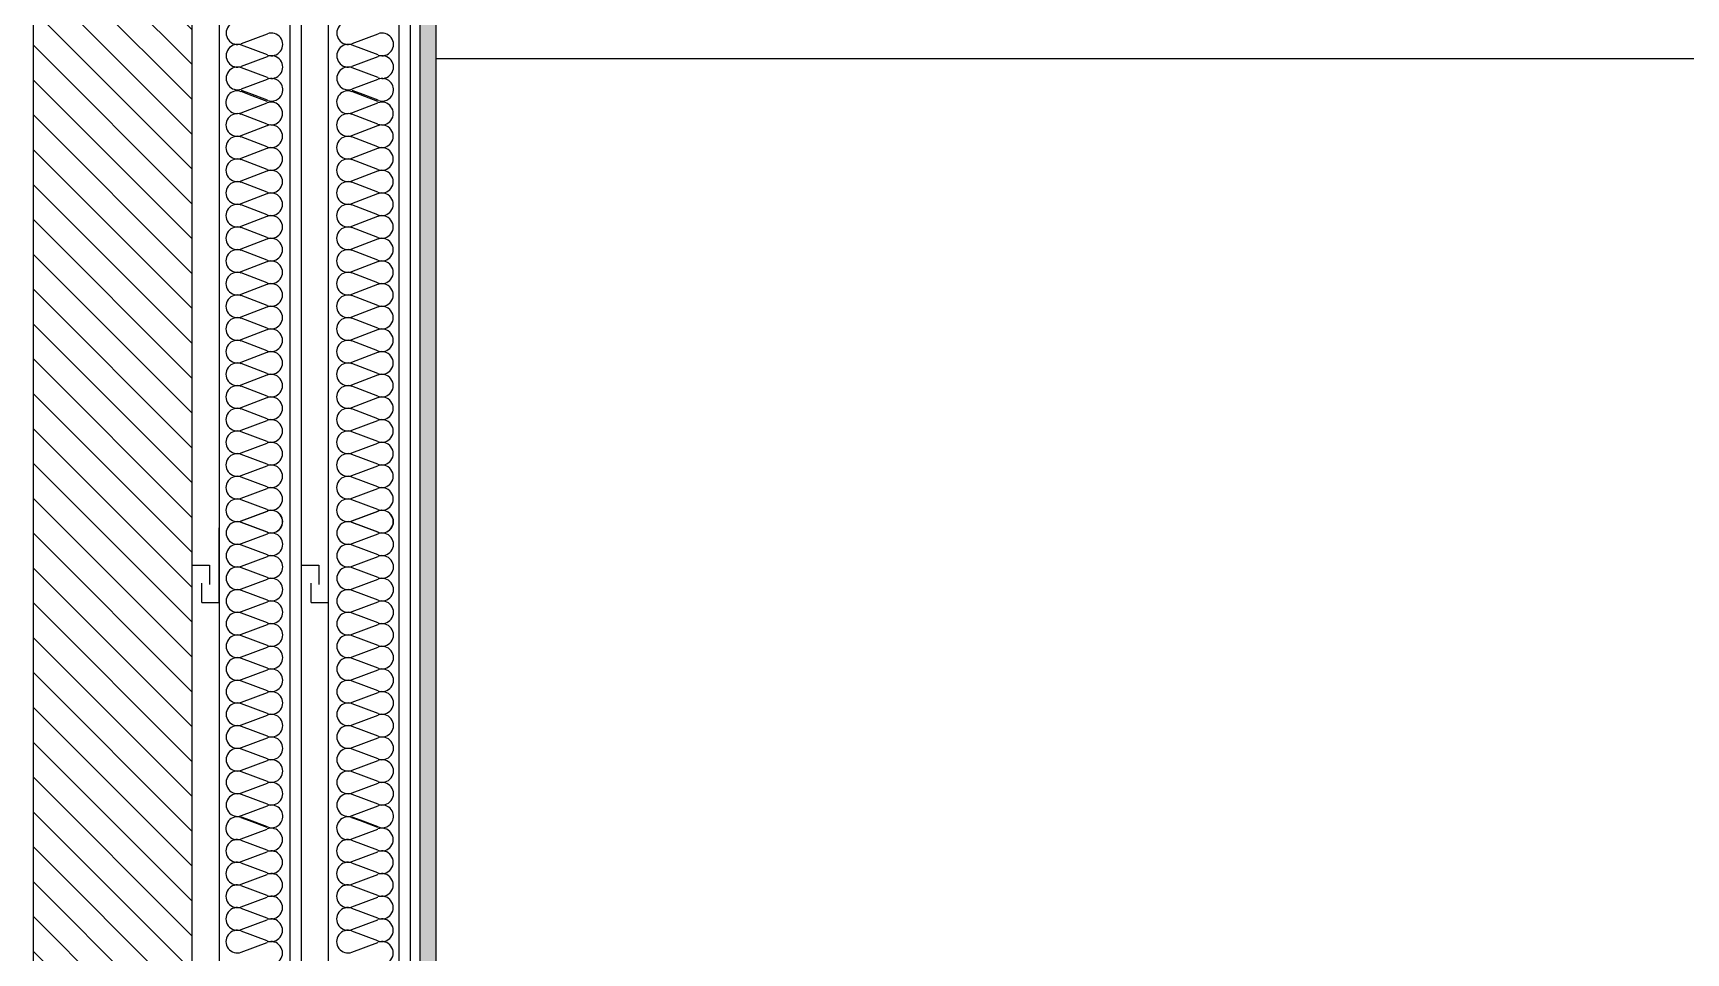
# Model space of a CAD drawing. Header units: millimetres. Extents: x 10 to 76.1, y 10 to 63.5.
# Drawn here: x 10 to 12.131, y 11.205 to 12.39 of the extents above; entities that cross this region are included whole.
import ezdxf

# ---------------------------------------------------------------- set-up
doc = ezdxf.new("R2010")
doc.units = ezdxf.units.MM
for name, color, linetype in [('durlok', 3, 'Continuous'), ('lana de vidrio', 2, 'Continuous'), ('Relleno', 9, 'Continuous')]:
    doc.layers.add(name, color=color, linetype=linetype)

msp = doc.modelspace()

# ---------------------------------------------------------------- hatches: boundary and pattern name
at = {"linetype": 'Continuous', "extrusion": (0, 0, -1)}
h = msp.add_hatch(dxfattribs=at)
h.set_pattern_fill('ANSI31', color=8, scale=0.01, style=0)
h.set_pattern_definition([(45, (-5, -61.920988), (-0.02245064, 0.02245064), [])])
h.paths.add_polyline_path([(-10, 10.1), (-10, 13.26), (-10.205, 13.26), (-10.205, 10.1)])
h.paths.add_polyline_path([(-19.68, 13.26), (-19.68, 10.1), (-19.475, 10.1), (-19.475, 13.26)])
at = {"layer": 'Relleno'}
h = msp.add_hatch(dxfattribs=at)
h.set_pattern_fill('DOTS', color=256, scale=0.005, angle=90)
h.paths.add_polyline_path([(10.5192, 10.155), (10.4992, 10.155), (10.4992, 12.715), (10.5192, 12.715)])

# ---------------------------------------------------------------- linework, layer by layer
at = {"linetype": 'Continuous', "extrusion": (0, 1, 0)}
for p, q in [((10, 13.26), (10, 10.1)), ((10.205, 10.1), (10.205, 13.26))]:
    msp.add_line(p, q, dxfattribs=at)
at = {"linetype": 'Continuous', "extrusion": (-3.06946e-32, 4.74621e-31, -1)}
msp.add_line((10.205, 10.1), (10.205, 13.26), dxfattribs=at)
msp.add_line((12.6475, 12.3566), (10.5192, 12.3566))
at = {"color": 3}
for p, q in [((10.24, 11.6564), (10.24, 11.7524)), ((10.3809, 11.6564), (10.3809, 11.7524)), ((10.205, 11.6084), (10.205, 11.7044)), ((10.205, 11.7044), (10.2275, 11.7044)), ((10.2275, 11.7044), (10.2275, 11.6794)), ((10.3459, 11.6084), (10.3459, 11.7044)), ((10.3459, 11.7044), (10.3684, 11.7044)), ((10.3684, 11.7044), (10.3684, 11.6794)), ((10.2175, 11.6564), (10.2175, 11.6814)), ((10.3584, 11.6564), (10.3584, 11.6814)), ((10.2175, 11.6564), (10.24, 11.6564)), ((10.3584, 11.6564), (10.3809, 11.6564))]:
    msp.add_line(p, q, dxfattribs=at)
at = {"color": 1}
msp.add_lwpolyline([(10.5192, 10.155), (10.4992, 10.155), (10.4992, 12.715), (10.5192, 12.715)], close=True, dxfattribs=at)
at = {"layer": 'durlok', "linetype": 'Continuous', "extrusion": (0, 1, 0)}
for p, q in [((10.24, 13.255), (10.24, 10.1057)), ((10.3309, 13.255), (10.3309, 10.1057)), ((10.3459, 10.105), (10.3459, 13.255)), ((10.3809, 10.1057), (10.3809, 13.255)), ((10.4717, 13.255), (10.4717, 10.1058)), ((10.4993, 10.105), (10.4992, 13.255))]:
    msp.add_line(p, q, dxfattribs=at)
at = {"layer": 'durlok'}
for p, q in [((10.3459, 10.105), (10.3459, 13.255)), ((10.4867, 10.105), (10.4867, 13.255))]:
    msp.add_line(p, q, dxfattribs=at)
at = {"layer": 'lana de vidrio', "color": 2}
for p, q in [((10.2687, 12.3763), (10.3021, 12.389)), ((10.4114, 12.3763), (10.4449, 12.389)), ((10.3021, 12.3617), (10.2687, 12.3744)), ((10.4449, 12.3617), (10.4114, 12.3744)), ((10.2687, 12.3471), (10.3021, 12.3598)), ((10.3021, 12.3325), (10.2687, 12.3452)), ((10.4114, 12.3471), (10.4449, 12.3598)), ((10.4449, 12.3325), (10.4114, 12.3452)), ((10.2687, 12.3179), (10.3021, 12.3306)), ((10.4114, 12.3179), (10.4449, 12.3306)), ((10.2792, 12.3104), (10.2684, 12.3145)), ((10.2684, 12.2872), (10.3018, 12.2999)), ((10.2795, 12.3119), (10.2687, 12.316)), ((10.3018, 12.3018), (10.2792, 12.3104)), ((10.3021, 12.3033), (10.2795, 12.3119)), ((10.422, 12.3104), (10.4112, 12.3145)), ((10.4112, 12.2872), (10.4446, 12.2999)), ((10.4222, 12.3119), (10.4114, 12.316)), ((10.4446, 12.3018), (10.422, 12.3104)), ((10.4449, 12.3033), (10.4222, 12.3119)), ((10.3018, 12.2726), (10.2684, 12.2853)), ((10.4446, 12.2726), (10.4112, 12.2853)), ((10.2684, 12.258), (10.3018, 12.2707)), ((10.3018, 12.2434), (10.2684, 12.2561)), ((10.4112, 12.258), (10.4446, 12.2707)), ((10.4446, 12.2434), (10.4112, 12.2561)), ((10.2684, 12.2288), (10.3018, 12.2415)), ((10.4112, 12.2288), (10.4446, 12.2415)), ((10.3018, 12.2142), (10.2684, 12.2269)), ((10.2684, 12.1996), (10.3018, 12.2123)), ((10.4446, 12.2142), (10.4112, 12.2269)), ((10.4112, 12.1996), (10.4446, 12.2123)), ((10.3018, 12.185), (10.2684, 12.1977)), ((10.4446, 12.185), (10.4112, 12.1977)), ((10.2684, 12.1704), (10.3018, 12.1831)), ((10.3018, 12.1558), (10.2684, 12.1685)), ((10.4112, 12.1704), (10.4446, 12.1831)), ((10.4446, 12.1558), (10.4112, 12.1685)), ((10.2684, 12.1412), (10.3018, 12.1539)), ((10.4112, 12.1412), (10.4446, 12.1539)), ((10.3018, 12.1266), (10.2684, 12.1393)), ((10.4446, 12.1266), (10.4112, 12.1393)), ((10.2684, 12.112), (10.3018, 12.1247)), ((10.3018, 12.0974), (10.2684, 12.1101)), ((10.4112, 12.112), (10.4446, 12.1247)), ((10.4446, 12.0974), (10.4112, 12.1101)), ((10.2684, 12.0828), (10.3018, 12.0955)), ((10.4112, 12.0828), (10.4446, 12.0955)), ((10.3018, 12.0682), (10.2684, 12.0809)), ((10.2684, 12.0536), (10.3018, 12.0663)), ((10.4446, 12.0682), (10.4112, 12.0809)), ((10.4112, 12.0536), (10.4446, 12.0663)), ((10.3018, 12.039), (10.2684, 12.0517)), ((10.4446, 12.039), (10.4112, 12.0517)), ((10.2684, 12.0244), (10.3018, 12.0371)), ((10.3018, 12.0098), (10.2684, 12.0225)), ((10.4112, 12.0244), (10.4446, 12.0371)), ((10.4446, 12.0098), (10.4112, 12.0225)), ((10.2684, 11.9952), (10.3018, 12.0079)), ((10.4112, 11.9952), (10.4446, 12.0079)), ((10.3018, 11.9806), (10.2684, 11.9933)), ((10.2684, 11.966), (10.3018, 11.9787)), ((10.4446, 11.9806), (10.4112, 11.9933)), ((10.4112, 11.966), (10.4446, 11.9787)), ((10.3018, 11.9514), (10.2684, 11.9641)), ((10.4446, 11.9514), (10.4112, 11.9641)), ((10.2684, 11.9368), (10.3018, 11.9495)), ((10.3018, 11.9222), (10.2684, 11.9349)), ((10.4112, 11.9368), (10.4446, 11.9495)), ((10.4446, 11.9222), (10.4112, 11.9349)), ((10.2684, 11.9076), (10.3018, 11.9203)), ((10.4112, 11.9076), (10.4446, 11.9203)), ((10.3018, 11.893), (10.2684, 11.9057)), ((10.4446, 11.893), (10.4112, 11.9057)), ((10.2684, 11.8784), (10.3018, 11.891)), ((10.3018, 11.8637), (10.2684, 11.8764)), ((10.4112, 11.8784), (10.4446, 11.891)), ((10.4446, 11.8637), (10.4112, 11.8764)), ((10.2684, 11.8491), (10.3018, 11.8618)), ((10.4112, 11.8491), (10.4446, 11.8618)), ((10.3018, 11.8345), (10.2684, 11.8472)), ((10.2684, 11.8199), (10.3018, 11.8326)), ((10.4446, 11.8345), (10.4112, 11.8472)), ((10.4112, 11.8199), (10.4446, 11.8326)), ((10.3018, 11.8053), (10.2684, 11.818)), ((10.4446, 11.8053), (10.4112, 11.818)), ((10.2684, 11.7907), (10.3018, 11.8034)), ((10.3018, 11.7761), (10.2684, 11.7888)), ((10.4112, 11.7907), (10.4446, 11.8034)), ((10.4446, 11.7761), (10.4112, 11.7888)), ((10.2684, 11.7615), (10.3018, 11.7742)), ((10.2687, 11.7615), (10.3021, 11.7742)), ((10.4112, 11.7615), (10.4446, 11.7742)), ((10.4114, 11.7615), (10.4449, 11.7742)), ((10.3018, 11.7469), (10.2684, 11.7596)), ((10.3021, 11.7469), (10.2687, 11.7596)), ((10.2687, 11.7323), (10.3021, 11.745)), ((10.4446, 11.7469), (10.4112, 11.7596)), ((10.4449, 11.7469), (10.4114, 11.7596)), ((10.4114, 11.7323), (10.4449, 11.745)), ((10.3021, 11.7177), (10.2687, 11.7304)), ((10.4449, 11.7177), (10.4114, 11.7304)), ((10.2687, 11.7031), (10.3021, 11.7158)), ((10.3021, 11.6885), (10.2687, 11.7012)), ((10.4114, 11.7031), (10.4449, 11.7158)), ((10.4449, 11.6885), (10.4114, 11.7012)), ((10.2687, 11.6739), (10.3021, 11.6866)), ((10.4114, 11.6739), (10.4449, 11.6866)), ((10.3021, 11.6593), (10.2687, 11.672)), ((10.2687, 11.6447), (10.3021, 11.6574)), ((10.4449, 11.6593), (10.4114, 11.672)), ((10.4114, 11.6447), (10.4449, 11.6574)), ((10.3021, 11.6301), (10.2687, 11.6428)), ((10.4449, 11.6301), (10.4114, 11.6428)), ((10.2687, 11.6155), (10.3021, 11.6282)), ((10.4114, 11.6155), (10.4449, 11.6282)), ((10.3021, 11.6009), (10.2687, 11.6136)), ((10.2687, 11.5863), (10.3021, 11.599)), ((10.4449, 11.6009), (10.4114, 11.6136)), ((10.4114, 11.5863), (10.4449, 11.599)), ((10.3021, 11.5717), (10.2687, 11.5844)), ((10.4449, 11.5717), (10.4114, 11.5844)), ((10.2687, 11.5571), (10.3021, 11.5698)), ((10.3021, 11.5425), (10.2687, 11.5552)), ((10.4114, 11.5571), (10.4449, 11.5698)), ((10.4449, 11.5425), (10.4114, 11.5552)), ((10.2687, 11.5279), (10.3021, 11.5406)), ((10.4114, 11.5279), (10.4449, 11.5406)), ((10.3021, 11.5133), (10.2687, 11.526)), ((10.2687, 11.4987), (10.3021, 11.5114)), ((10.4449, 11.5133), (10.4114, 11.526)), ((10.4114, 11.4987), (10.4449, 11.5114)), ((10.3021, 11.4841), (10.2687, 11.4968)), ((10.4449, 11.4841), (10.4114, 11.4968)), ((10.2687, 11.4695), (10.3021, 11.4822)), ((10.3021, 11.4549), (10.2687, 11.4676)), ((10.4114, 11.4695), (10.4449, 11.4822)), ((10.4449, 11.4549), (10.4114, 11.4676)), ((10.2687, 11.4403), (10.3021, 11.453)), ((10.4114, 11.4403), (10.4449, 11.453)), ((10.3021, 11.4257), (10.2687, 11.4384)), ((10.2687, 11.4111), (10.3021, 11.4238)), ((10.4449, 11.4257), (10.4114, 11.4384)), ((10.4114, 11.4111), (10.4449, 11.4238)), ((10.3021, 11.3965), (10.2687, 11.4092)), ((10.4449, 11.3965), (10.4114, 11.4092)), ((10.2687, 11.3819), (10.3021, 11.3946)), ((10.2795, 11.3759), (10.2687, 11.38)), ((10.4114, 11.3819), (10.4449, 11.3946)), ((10.4222, 11.3759), (10.4114, 11.38)), ((10.2792, 11.3752), (10.2684, 11.3792)), ((10.2684, 11.3519), (10.3018, 11.3646)), ((10.3018, 11.3666), (10.2792, 11.3752)), ((10.3021, 11.3673), (10.2795, 11.3759)), ((10.422, 11.3752), (10.4112, 11.3792)), ((10.4112, 11.3519), (10.4446, 11.3646)), ((10.4446, 11.3666), (10.422, 11.3752)), ((10.4449, 11.3673), (10.4222, 11.3759)), ((10.3018, 11.3373), (10.2684, 11.35)), ((10.4446, 11.3373), (10.4112, 11.35)), ((10.2684, 11.3227), (10.3018, 11.3354)), ((10.3018, 11.3081), (10.2684, 11.3208)), ((10.4112, 11.3227), (10.4446, 11.3354)), ((10.4446, 11.3081), (10.4112, 11.3208)), ((10.2684, 11.2935), (10.3018, 11.3062)), ((10.4112, 11.2935), (10.4446, 11.3062)), ((10.3018, 11.2789), (10.2684, 11.2916)), ((10.2684, 11.2643), (10.3018, 11.277)), ((10.4446, 11.2789), (10.4112, 11.2916)), ((10.4112, 11.2643), (10.4446, 11.277)), ((10.3018, 11.2497), (10.2684, 11.2624)), ((10.4446, 11.2497), (10.4112, 11.2624)), ((10.2684, 11.2351), (10.3018, 11.2478)), ((10.3018, 11.2205), (10.2684, 11.2332)), ((10.4112, 11.2351), (10.4446, 11.2478)), ((10.4446, 11.2205), (10.4112, 11.2332)), ((10.2684, 11.2059), (10.3018, 11.2186)), ((10.4112, 11.2059), (10.4446, 11.2186))]:
    msp.add_line(p, q, dxfattribs=at)
for centre, start, end in [((10.2635, 12.3899), 69.2034, 290.7966), ((10.4062, 12.3899), 69.2034, 290.7966), ((10.3073, 12.3753), 249.2034, 110.7966), ((10.4501, 12.3753), 249.2034, 110.7966), ((10.2635, 12.3607), 69.2034, 290.7966), ((10.3073, 12.3461), 249.2034, 110.7966), ((10.4062, 12.3607), 69.2034, 290.7966), ((10.4501, 12.3461), 249.2034, 110.7966), ((10.2635, 12.3315), 69.2034, 290.7966), ((10.4062, 12.3315), 69.2034, 290.7966), ((10.3073, 12.3169), 339.7858, 110.7966), ((10.4501, 12.3169), 339.7858, 110.7966), ((10.2632, 12.3009), 139.145, 290.7966), ((10.2632, 12.3008), 69.2034, 139.1205), ((10.307, 12.2863), 249.2034, 110.7966), ((10.3073, 12.3169), 249.2034, 339.7661), ((10.406, 12.3009), 139.145, 290.7966), ((10.406, 12.3008), 69.2034, 139.1205), ((10.4498, 12.2863), 249.2034, 110.7966), ((10.45, 12.3169), 249.2034, 339.7661), ((10.2632, 12.2716), 69.2034, 290.7966), ((10.406, 12.2716), 69.2034, 290.7966), ((10.2632, 12.2424), 69.2034, 290.7966), ((10.307, 12.257), 249.2034, 110.7966), ((10.406, 12.2424), 69.2034, 290.7966), ((10.4498, 12.257), 249.2034, 110.7966), ((10.307, 12.2278), 249.2034, 110.7966), ((10.4498, 12.2278), 249.2034, 110.7966), ((10.2632, 12.2132), 69.2034, 290.7966), ((10.307, 12.1986), 249.2034, 110.7966), ((10.406, 12.2132), 69.2034, 290.7966), ((10.4498, 12.1986), 249.2034, 110.7966), ((10.2632, 12.184), 69.2034, 290.7966), ((10.406, 12.184), 69.2034, 290.7966), ((10.2632, 12.1548), 69.2034, 290.7966), ((10.307, 12.1694), 249.2034, 110.7966), ((10.406, 12.1548), 69.2034, 290.7966), ((10.4498, 12.1694), 249.2034, 110.7966), ((10.307, 12.1402), 249.2034, 110.7966), ((10.4498, 12.1402), 249.2034, 110.7966), ((10.2632, 12.1256), 69.2034, 290.7966), ((10.406, 12.1256), 69.2034, 290.7966), ((10.2632, 12.0964), 69.2034, 290.7966), ((10.307, 12.111), 249.2034, 110.7966), ((10.406, 12.0964), 69.2034, 290.7966), ((10.4498, 12.111), 249.2034, 110.7966), ((10.307, 12.0818), 249.2034, 110.7966), ((10.4498, 12.0818), 249.2034, 110.7966), ((10.2632, 12.0672), 69.2034, 290.7966), ((10.307, 12.0526), 249.2034, 110.7966), ((10.406, 12.0672), 69.2034, 290.7966), ((10.4498, 12.0526), 249.2034, 110.7966), ((10.2632, 12.038), 69.2034, 290.7966), ((10.406, 12.038), 69.2034, 290.7966), ((10.2632, 12.0088), 69.2034, 290.7966), ((10.307, 12.0234), 249.2034, 110.7966), ((10.406, 12.0088), 69.2034, 290.7966), ((10.4498, 12.0234), 249.2034, 110.7966), ((10.307, 11.9942), 249.2034, 110.7966), ((10.4498, 11.9942), 249.2034, 110.7966), ((10.2632, 11.9796), 69.2034, 290.7966), ((10.307, 11.965), 249.2034, 110.7966), ((10.406, 11.9796), 69.2034, 290.7966), ((10.4498, 11.965), 249.2034, 110.7966), ((10.2632, 11.9504), 69.2034, 290.7966), ((10.406, 11.9504), 69.2034, 290.7966), ((10.2632, 11.9212), 69.2034, 290.7966), ((10.307, 11.9358), 249.2034, 110.7966), ((10.406, 11.9212), 69.2034, 290.7966), ((10.4498, 11.9358), 249.2034, 110.7966), ((10.307, 11.9066), 249.2034, 110.7966), ((10.4498, 11.9066), 249.2034, 110.7966), ((10.2632, 11.892), 69.2034, 290.7966), ((10.307, 11.8774), 249.2034, 110.7966), ((10.406, 11.892), 69.2034, 290.7966), ((10.4498, 11.8774), 249.2034, 110.7966), ((10.2632, 11.8628), 69.2034, 290.7966), ((10.406, 11.8628), 69.2034, 290.7966), ((10.307, 11.8482), 249.2034, 110.7966), ((10.4498, 11.8482), 249.2034, 110.7966), ((10.2632, 11.8336), 69.2034, 290.7966), ((10.307, 11.819), 249.2034, 110.7966), ((10.406, 11.8336), 69.2034, 290.7966), ((10.4498, 11.819), 249.2034, 110.7966), ((10.2632, 11.8044), 69.2034, 290.7966), ((10.406, 11.8044), 69.2034, 290.7966), ((10.2632, 11.7752), 69.2034, 290.7966), ((10.307, 11.7898), 249.2034, 110.7966), ((10.406, 11.7752), 69.2034, 290.7966), ((10.4498, 11.7898), 249.2034, 110.7966), ((10.307, 11.7606), 249.2034, 110.7966), ((10.3073, 11.7606), 249.2034, 110.7966), ((10.4498, 11.7606), 249.2034, 110.7966), ((10.4501, 11.7606), 249.2034, 110.7966), ((10.2635, 11.746), 69.2034, 290.7966), ((10.3073, 11.7314), 249.2034, 110.7966), ((10.4062, 11.746), 69.2034, 290.7966), ((10.4501, 11.7314), 249.2034, 110.7966), ((10.2635, 11.7168), 69.2034, 290.7966), ((10.4062, 11.7168), 69.2034, 290.7966), ((10.2635, 11.6876), 69.2034, 290.7966), ((10.3073, 11.7022), 249.2034, 110.7966), ((10.4062, 11.6876), 69.2034, 290.7966), ((10.4501, 11.7022), 249.2034, 110.7966), ((10.3073, 11.673), 249.2034, 110.7966), ((10.4501, 11.673), 249.2034, 110.7966), ((10.2635, 11.6584), 69.2034, 290.7966), ((10.3073, 11.6438), 249.2034, 110.7966), ((10.4062, 11.6584), 69.2034, 290.7966), ((10.4501, 11.6438), 249.2034, 110.7966), ((10.2635, 11.6292), 69.2034, 290.7966), ((10.4062, 11.6292), 69.2034, 290.7966), ((10.2635, 11.6), 69.2034, 290.7966), ((10.3073, 11.6146), 249.2034, 110.7966), ((10.4062, 11.6), 69.2034, 290.7966), ((10.4501, 11.6146), 249.2034, 110.7966), ((10.3073, 11.5854), 249.2034, 110.7966), ((10.4501, 11.5854), 249.2034, 110.7966), ((10.2635, 11.5708), 69.2034, 290.7966), ((10.4062, 11.5708), 69.2034, 290.7966), ((10.2635, 11.5416), 69.2034, 290.7966), ((10.3073, 11.5562), 249.2034, 110.7966), ((10.4062, 11.5416), 69.2034, 290.7966), ((10.4501, 11.5562), 249.2034, 110.7966), ((10.3073, 11.527), 249.2034, 110.7966), ((10.4501, 11.527), 249.2034, 110.7966), ((10.2635, 11.5124), 69.2034, 290.7966), ((10.3073, 11.4978), 249.2034, 110.7966), ((10.4062, 11.5124), 69.2034, 290.7966), ((10.4501, 11.4978), 249.2034, 110.7966), ((10.2635, 11.4832), 69.2034, 290.7966), ((10.4062, 11.4832), 69.2034, 290.7966), ((10.2635, 11.4539), 69.2034, 290.7966), ((10.3073, 11.4685), 249.2034, 110.7966), ((10.4062, 11.4539), 69.2034, 290.7966), ((10.4501, 11.4685), 249.2034, 110.7966), ((10.3073, 11.4393), 249.2034, 110.7966), ((10.4501, 11.4393), 249.2034, 110.7966), ((10.2635, 11.4247), 69.2034, 290.7966), ((10.3073, 11.4101), 249.2034, 110.7966), ((10.4062, 11.4247), 69.2034, 290.7966), ((10.4501, 11.4101), 249.2034, 110.7966), ((10.2635, 11.3955), 69.2034, 290.7966), ((10.4062, 11.3955), 69.2034, 290.7966), ((10.2632, 11.3656), 69.2034, 139.1205), ((10.3073, 11.3809), 339.7858, 110.7966), ((10.406, 11.3656), 69.2034, 139.1205), ((10.4501, 11.3809), 339.7858, 110.7966), ((10.2632, 11.3656), 139.145, 290.7966), ((10.307, 11.351), 249.2034, 110.7966), ((10.3073, 11.3809), 249.2034, 339.7661), ((10.406, 11.3656), 139.145, 290.7966), ((10.4498, 11.351), 249.2034, 110.7966), ((10.45, 11.3809), 249.2034, 339.7661), ((10.2632, 11.3364), 69.2034, 290.7966), ((10.406, 11.3364), 69.2034, 290.7966), ((10.2632, 11.3072), 69.2034, 290.7966), ((10.307, 11.3218), 249.2034, 110.7966), ((10.406, 11.3072), 69.2034, 290.7966), ((10.4498, 11.3218), 249.2034, 110.7966), ((10.307, 11.2926), 249.2034, 110.7966), ((10.4498, 11.2926), 249.2034, 110.7966), ((10.2632, 11.278), 69.2034, 290.7966), ((10.307, 11.2634), 249.2034, 110.7966), ((10.406, 11.278), 69.2034, 290.7966), ((10.4498, 11.2634), 249.2034, 110.7966), ((10.2632, 11.2488), 69.2034, 290.7966), ((10.406, 11.2488), 69.2034, 290.7966), ((10.2632, 11.2196), 69.2034, 290.7966), ((10.307, 11.2342), 249.2034, 110.7966), ((10.406, 11.2196), 69.2034, 290.7966), ((10.4498, 11.2342), 249.2034, 110.7966), ((10.307, 11.205), 249.2034, 110.7966), ((10.4498, 11.205), 249.2034, 110.7966)]:
    msp.add_arc(centre, 0.0146, start, end, dxfattribs=at)

doc.saveas('drawing.dxf')
